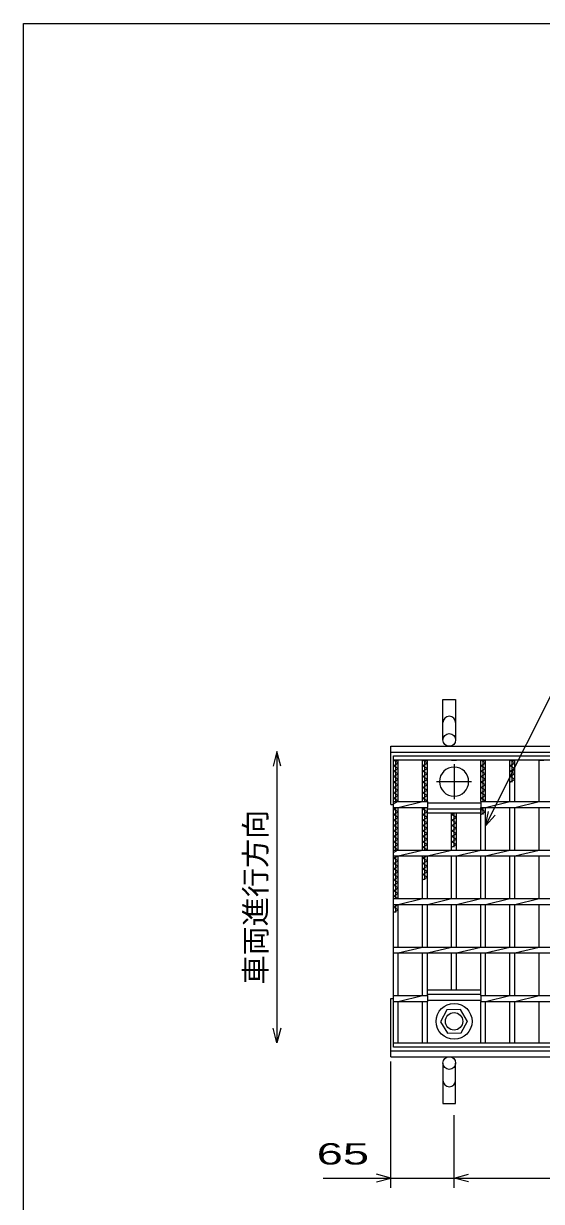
# Model space of a CAD drawing. Units: millimetres, scale not verified. Extents: x -1820 to 1731, y -1282 to 1054.
# Drawn here: x -1729 to -1196, y -160 to 1054 of the extents above; entities that cross this region are included whole.
import ezdxf
from ezdxf.enums import TextEntityAlignment as Align

# ---------------------------------------------------------------- set-up
doc = ezdxf.new("R2010")
doc.units = ezdxf.units.MM
doc.header["$LTSCALE"] = 10
doc.linetypes.add('CHAIN', pattern=[18.5, 12, -1.5, 3.5, -1.5])
for name, color, linetype, lineweight in [('0_2', 150, 'Continuous', 25), ('16', 3, 'Continuous', 25), ('19', 6, 'Continuous', 25), ('22', 4, 'Continuous', 25)]:
    doc.layers.add(name, color=color, linetype=linetype, lineweight=lineweight)
doc.styles.add('ベクトル', font='')
doc.styles.get('ベクトル').set_extended_font_data('ベクトル')

msp = doc.modelspace()

# ---------------------------------------------------------------- linework, layer by layer
at = {"layer": '0_2'}
for p, q in [((-1729, -1146.5), (-1729, 1053.5)), ((-1729, 1053.5), (1731, 1053.5))]:
    msp.add_line(p, q, dxfattribs=at)
at = {"layer": '16'}
for p, q in [((-1348, 299), (-353, 299)), ((-1348, 294.5), (-1348, 299)), ((-353, 294.5), (-1348, 294.5)), ((-1348, 3.5), (-1348, 294.5)), ((-1348, 294.5), (-1343, 294.5)), ((-1343, 291.7), (-1348, 294.5)), ((-1348, 288.9), (-1343, 291.7)), ((-1345.5, 252), (-1345.5, 294.5)), ((-1343, 252), (-1343, 294.5)), ((-1318, 252), (-1318, 294.5)), ((-1318, 294.5), (-1313, 294.5)), ((-1313, 291.7), (-1318, 294.5)), ((-1318, 288.9), (-1313, 291.7)), ((-1315.5, 252), (-1315.5, 294.5)), ((-1313, 252), (-1313, 294.5)), ((-1288, 294.5), (-1283, 294.5)), ((-1258, 252), (-1258, 294.5)), ((-1258, 294.5), (-1253, 294.5)), ((-1253, 291.7), (-1258, 294.5)), ((-1258, 288.9), (-1253, 291.7)), ((-1255.5, 252), (-1255.5, 294.5)), ((-1253, 252), (-1253, 294.5)), ((-1228, 252), (-1228, 294.5)), ((-1228, 294.5), (-1223, 294.5)), ((-1223, 291.7), (-1228, 294.5)), ((-1228, 288.9), (-1223, 291.7)), ((-1225.5, 272.1), (-1225.5, 294.5)), ((-1223, 252), (-1223, 294.5)), ((-1198, 252), (-1198, 294.5)), ((-1198, 294.5), (-1193, 294.5)), ((-1343, 286.1), (-1348, 288.9)), ((-1348, 283.3), (-1343, 286.1)), ((-1343, 280.5), (-1348, 283.3)), ((-1348, 277.7), (-1343, 280.5)), ((-1313, 286.1), (-1318, 288.9)), ((-1318, 283.3), (-1313, 286.1)), ((-1313, 280.5), (-1318, 283.3)), ((-1318, 277.7), (-1313, 280.5)), ((-1253, 286.1), (-1258, 288.9)), ((-1258, 283.3), (-1253, 286.1)), ((-1253, 280.5), (-1258, 283.3)), ((-1258, 277.7), (-1253, 280.5)), ((-1223, 286.1), (-1228, 288.9)), ((-1228, 283.3), (-1223, 286.1)), ((-1223, 280.5), (-1228, 283.3)), ((-1228, 277.7), (-1223, 280.5)), ((-1343, 274.9), (-1348, 277.7)), ((-1348, 272.1), (-1343, 274.9)), ((-1343, 269.3), (-1348, 272.1)), ((-1348, 266.5), (-1343, 269.3)), ((-1313, 274.9), (-1318, 277.7)), ((-1318, 272.1), (-1313, 274.9)), ((-1313, 269.3), (-1318, 272.1)), ((-1318, 266.5), (-1313, 269.3)), ((-1253, 274.9), (-1258, 277.7)), ((-1258, 272.1), (-1253, 274.9)), ((-1253, 269.3), (-1258, 272.1)), ((-1258, 266.5), (-1253, 269.3)), ((-1223, 274.9), (-1228, 277.7)), ((-1228, 272.1), (-1223, 274.9)), ((-1343, 263.7), (-1348, 266.5)), ((-1348, 260.9), (-1343, 263.7)), ((-1343, 258.1), (-1348, 260.9)), ((-1348, 255.3), (-1343, 258.1)), ((-1343, 252.5), (-1348, 255.3)), ((-1313, 263.7), (-1318, 266.5)), ((-1318, 260.9), (-1313, 263.7)), ((-1313, 258.1), (-1318, 260.9)), ((-1318, 255.3), (-1313, 258.1)), ((-1313, 252.5), (-1318, 255.3)), ((-1253, 263.7), (-1258, 266.5)), ((-1258, 260.9), (-1253, 263.7)), ((-1253, 258.1), (-1258, 260.9)), ((-1258, 255.3), (-1253, 258.1)), ((-1253, 252.5), (-1258, 255.3)), ((-1348, 249.7), (-1343, 252.5)), ((-1348, 252), (-1313, 252)), ((-1348, 246), (-1348, 252)), ((-1348, 246), (-1313, 246)), ((-1348, 244.1), (-1344.61, 246)), ((-1343, 241.3), (-1348, 244.1)), ((-1345.5, 202), (-1345.5, 246)), ((-1343, 246), (-1318, 252)), ((-1343, 202), (-1343, 246)), ((-1318, 202), (-1318, 246)), ((-1318, 244.1), (-1314.61, 246)), ((-1313, 241.3), (-1318, 244.1)), ((-1315.5, 202), (-1315.5, 246)), ((-1313.89, 252), (-1313, 252.5)), ((-1313, 252), (-1313, 246)), ((-1313, 250.5), (-1258, 250.5)), ((-1313, 202), (-1313, 246)), ((-1313, 244.5), (-1258, 244.5)), ((-1313, 240), (-1313, 244.5)), ((-1258, 252), (-443, 252)), ((-1258, 252), (-1258, 246)), ((-1258, 246), (-443, 246)), ((-1258, 202), (-1258, 246)), ((-1258, 244.1), (-1254.61, 246)), ((-1258, 244.5), (-1258, 240)), ((-1253, 241.3), (-1258, 244.1)), ((-1255.5, 238.5), (-1255.5, 246)), ((-1253.89, 252), (-1253, 252.5)), ((-1253, 246), (-1228, 252)), ((-1253, 202), (-1253, 246)), ((-1228, 202), (-1228, 246)), ((-1223, 246), (-1198, 252)), ((-1223, 202), (-1223, 246)), ((-1198, 202), (-1198, 246)), ((-1348, 238.5), (-1343, 241.3)), ((-1343, 235.7), (-1348, 238.5)), ((-1348, 232.9), (-1343, 235.7)), ((-1343, 230.1), (-1348, 232.9)), ((-1318, 238.5), (-1313, 241.3)), ((-1313, 235.7), (-1318, 238.5)), ((-1318, 232.9), (-1313, 235.7)), ((-1313, 230.1), (-1318, 232.9)), ((-1258, 240), (-1313, 240)), ((-1288, 202), (-1288, 240)), ((-1288, 238.5), (-1285.32, 240)), ((-1283, 235.7), (-1288, 238.5)), ((-1288, 232.9), (-1283, 235.7)), ((-1283, 230.1), (-1288, 232.9)), ((-1285.5, 204.9), (-1285.5, 240)), ((-1283, 202), (-1283, 240)), ((-1258, 238.5), (-1253, 241.3)), ((-1348, 227.3), (-1343, 230.1)), ((-1343, 224.5), (-1348, 227.3)), ((-1348, 221.7), (-1343, 224.5)), ((-1343, 218.9), (-1348, 221.7)), ((-1348, 216.1), (-1343, 218.9)), ((-1318, 227.3), (-1313, 230.1)), ((-1313, 224.5), (-1318, 227.3)), ((-1318, 221.7), (-1313, 224.5)), ((-1313, 218.9), (-1318, 221.7)), ((-1318, 216.1), (-1313, 218.9)), ((-1288, 227.3), (-1283, 230.1)), ((-1283, 224.5), (-1288, 227.3)), ((-1288, 221.7), (-1283, 224.5)), ((-1283, 218.9), (-1288, 221.7)), ((-1288, 216.1), (-1283, 218.9)), ((-1343, 213.3), (-1348, 216.1)), ((-1348, 210.5), (-1343, 213.3)), ((-1343, 207.7), (-1348, 210.5)), ((-1348, 204.9), (-1343, 207.7)), ((-1313, 213.3), (-1318, 216.1)), ((-1318, 210.5), (-1313, 213.3)), ((-1313, 207.7), (-1318, 210.5)), ((-1318, 204.9), (-1313, 207.7)), ((-1283, 213.3), (-1288, 216.1)), ((-1288, 210.5), (-1283, 213.3)), ((-1283, 207.7), (-1288, 210.5)), ((-1288, 204.9), (-1283, 207.7)), ((-1343, 202.1), (-1348, 204.9)), ((-1348, 199.3), (-1343, 202.1)), ((-1348, 202), (-353, 202)), ((-1348, 196), (-1348, 202)), ((-1348, 196), (-353, 196)), ((-1348, 193.7), (-1343.89, 196)), ((-1345.5, 152), (-1345.5, 196)), ((-1343, 196), (-1318, 202)), ((-1343, 152), (-1343, 196)), ((-1313, 202.1), (-1318, 204.9)), ((-1318, 152), (-1318, 196)), ((-1318, 193.7), (-1313.89, 196)), ((-1315.5, 171.3), (-1315.5, 196)), ((-1313.18, 202), (-1313, 202.1)), ((-1313, 196), (-1288, 202)), ((-1313, 152), (-1313, 196)), ((-1288, 152), (-1288, 196)), ((-1283, 196), (-1258, 202)), ((-1283, 152), (-1283, 196)), ((-1258, 152), (-1258, 196)), ((-1253, 196), (-1228, 202)), ((-1253, 152), (-1253, 196)), ((-1228, 152), (-1228, 196)), ((-1223, 196), (-1198, 202)), ((-1223, 152), (-1223, 196)), ((-1198, 152), (-1198, 196)), ((-1343, 190.9), (-1348, 193.7)), ((-1348, 188.1), (-1343, 190.9)), ((-1343, 185.3), (-1348, 188.1)), ((-1348, 182.5), (-1343, 185.3)), ((-1343, 179.7), (-1348, 182.5)), ((-1313, 190.9), (-1318, 193.7)), ((-1318, 188.1), (-1313, 190.9)), ((-1313, 185.3), (-1318, 188.1)), ((-1318, 182.5), (-1313, 185.3)), ((-1313, 179.7), (-1318, 182.5)), ((-1348, 176.9), (-1343, 179.7)), ((-1343, 174.1), (-1348, 176.9)), ((-1348, 171.3), (-1343, 174.1)), ((-1343, 168.5), (-1348, 171.3)), ((-1318, 176.9), (-1313, 179.7)), ((-1313, 174.1), (-1318, 176.9)), ((-1318, 171.3), (-1313, 174.1)), ((-1348, 165.7), (-1343, 168.5)), ((-1343, 162.9), (-1348, 165.7)), ((-1348, 160.1), (-1343, 162.9)), ((-1343, 157.3), (-1348, 160.1)), ((-1348, 154.5), (-1343, 157.3)), ((-1343.54, 152), (-1348, 154.5)), ((-1348, 152), (-353, 152)), ((-1348, 146), (-1348, 152)), ((-1348, 146), (-353, 146)), ((-1348, 143.3), (-1343.18, 146)), ((-1345.5, 137.7), (-1345.5, 146)), ((-1343, 146), (-1318, 152)), ((-1343, 102), (-1343, 146)), ((-1318, 102), (-1318, 146)), ((-1313, 146), (-1288, 152)), ((-1313, 102), (-1313, 146)), ((-1288, 102), (-1288, 146)), ((-1283, 146), (-1258, 152)), ((-1283, 102), (-1283, 146)), ((-1258, 102), (-1258, 146)), ((-1253, 146), (-1228, 152)), ((-1253, 102), (-1253, 146)), ((-1228, 102), (-1228, 146)), ((-1223, 146), (-1198, 152)), ((-1223, 102), (-1223, 146)), ((-1198, 102), (-1198, 146)), ((-1343, 140.5), (-1348, 143.3)), ((-1348, 137.7), (-1343, 140.5)), ((-1348, 102), (-353, 102)), ((-1348, 96), (-1348, 102)), ((-1343, 96), (-1318, 102)), ((-1313, 96), (-1288, 102)), ((-1283, 96), (-1258, 102)), ((-1253, 96), (-1228, 102)), ((-1223, 96), (-1198, 102)), ((-1348, 96), (-353, 96)), ((-1343, 52), (-1343, 96)), ((-1318, 52), (-1318, 96)), ((-1313, 52), (-1313, 96)), ((-1288, 58), (-1288, 96)), ((-1283, 58), (-1283, 96)), ((-1258, 52), (-1258, 96)), ((-1253, 52), (-1253, 96)), ((-1228, 52), (-1228, 96)), ((-1223, 52), (-1223, 96)), ((-1198, 52), (-1198, 96)), ((-1348, 52), (-1313, 52)), ((-1348, 46), (-1348, 52)), ((-1343, 46), (-1318, 52)), ((-1313, 58), (-1258, 58)), ((-1313, 53.5), (-1313, 58)), ((-1313, 53.5), (-1258, 53.5)), ((-1313, 52), (-1313, 46)), ((-1258, 53.5), (-1258, 58)), ((-1258, 52), (-443, 52)), ((-1258, 52), (-1258, 46)), ((-1253, 46), (-1228, 52)), ((-1223, 46), (-1198, 52)), ((-1348, 46), (-1313, 46)), ((-1343, 3.5), (-1343, 46)), ((-1318, 3.5), (-1318, 46)), ((-1313, 47.5), (-1258, 47.5)), ((-1313, 3.5), (-1313, 46)), ((-1292.79, 37.45), (-1299.5, 25.16)), ((-1278.8, 37.79), (-1292.79, 37.45)), ((-1271.5, 25.5), (-1278.8, 37.79)), ((-1258, 46), (-443, 46)), ((-1258, 3.5), (-1258, 46)), ((-1253, 3.5), (-1253, 46)), ((-1228, 3.5), (-1228, 46)), ((-1223, 3.5), (-1223, 46)), ((-1198, 3.5), (-1198, 46)), ((-1299.5, 25.16), (-1292.2, 13.21)), ((-1278.21, 13.55), (-1271.5, 25.84)), ((-1292.2, 13.21), (-1278.21, 13.55)), ((-1348, 3.5), (-353, 3.5)), ((-1348, -1), (-1348, 3.5)), ((-1348, 3.5), (-1343, 3.5)), ((-1318, 3.5), (-1313, 3.5)), ((-1288, 3.5), (-1283, 3.5)), ((-1258, 3.5), (-1253, 3.5)), ((-1228, 3.5), (-1223, 3.5)), ((-1198, 3.5), (-1193, 3.5)), ((-353, -1), (-1348, -1))]:
    msp.add_line(p, q, dxfattribs=at)
at = {"layer": '16', "linetype": 'CHAIN'}
for p, q in [((-1285.5, 290.5), (-1285.5, 254.5)), ((-1303.5, 272.5), (-1267.5, 272.5))]:
    msp.add_line(p, q, dxfattribs=at)
at = {"layer": '16'}
for radius in [18.5, 9]:
    msp.add_circle((-1285.5, 25.5), radius, dxfattribs=at)
for start, end in [(90, 270), (270, 90)]:
    msp.add_arc((-1285.5, 272.5), 15, start, end, dxfattribs=at)
at = {"layer": '19'}
for p, q in [((-1297, 315.5), (-1297, 357.12)), ((-1297, 357.12), (-1284, 357.12)), ((-1284, 357.12), (-1284, 315.5)), ((-1350.5, 309), (-350.5, 309)), ((-1350.5, 249), (-1350.5, 309)), ((-1350.5, 303), (-350.5, 303)), ((-1350.5, 249), (-1348, 249)), ((-1350.5, -11), (-1350.5, 49)), ((-1350.5, 49), (-1348, 49)), ((-1350.5, -5), (-350.5, -5)), ((-1350.5, -11), (-350.5, -11)), ((-1297, -17.5), (-1297, -59.12)), ((-1284, -59.12), (-1284, -17.5)), ((-1297, -59.12), (-1284, -59.12))]:
    msp.add_line(p, q, dxfattribs=at)
for centre in [(-1290.5, 315.5), (-1290.5, -17.5)]:
    msp.add_circle(centre, 6.5, dxfattribs=at)
for centre, start, end in [((-1290.5, 333.34), 0, 180), ((-1290.5, -35.34), 180, 0)]:
    msp.add_arc(centre, 6.5, start, end, dxfattribs=at)
at = {"layer": '22'}
for p, q in [((-1253, 227), (-1070.75, 591.5)), ((-1468, 303.5), (-1472, 288.5)), ((-1464, 288.5), (-1468, 303.5)), ((-1468, 303.5), (-1468, 3.5)), ((-1253, 227), (-1250, 241.6)), ((-1253, 227), (-1243, 238)), ((-1468, 3.5), (-1472, 18.5)), ((-1464, 18.5), (-1468, 3.5)), ((-1350.5, -146), (-1350.5, -16)), ((-1285.5, -146), (-1285.5, -71)), ((-1350.5, -136), (-1365.5, -132)), ((-1285.5, -136), (-1270.5, -132)), ((-1420.5, -136), (-1350.5, -136)), ((-1365.5, -140), (-1350.5, -136)), ((-1350.5, -136), (-1285.5, -136)), ((-1270.5, -140), (-1285.5, -136)), ((-1285.5, -136), (-415.5, -136))]:
    msp.add_line(p, q, dxfattribs=at)

# ---------------------------------------------------------------- texts
at = {"layer": '22', "color": 2, "style": 'ベクトル'}
msp.add_text('車両進行方向', height=21.99, rotation=90, dxfattribs=at).set_placement((-1490, 63.5), align=Align.MIDDLE_LEFT)
at = {"layer": '22', "color": 2, "style": 'ベクトル', "width": 1.65}
msp.add_text(' 65 ', height=21.99, dxfattribs=at).set_placement((-1440.5, -111), align=Align.MIDDLE_LEFT)

doc.saveas('drawing.dxf')
